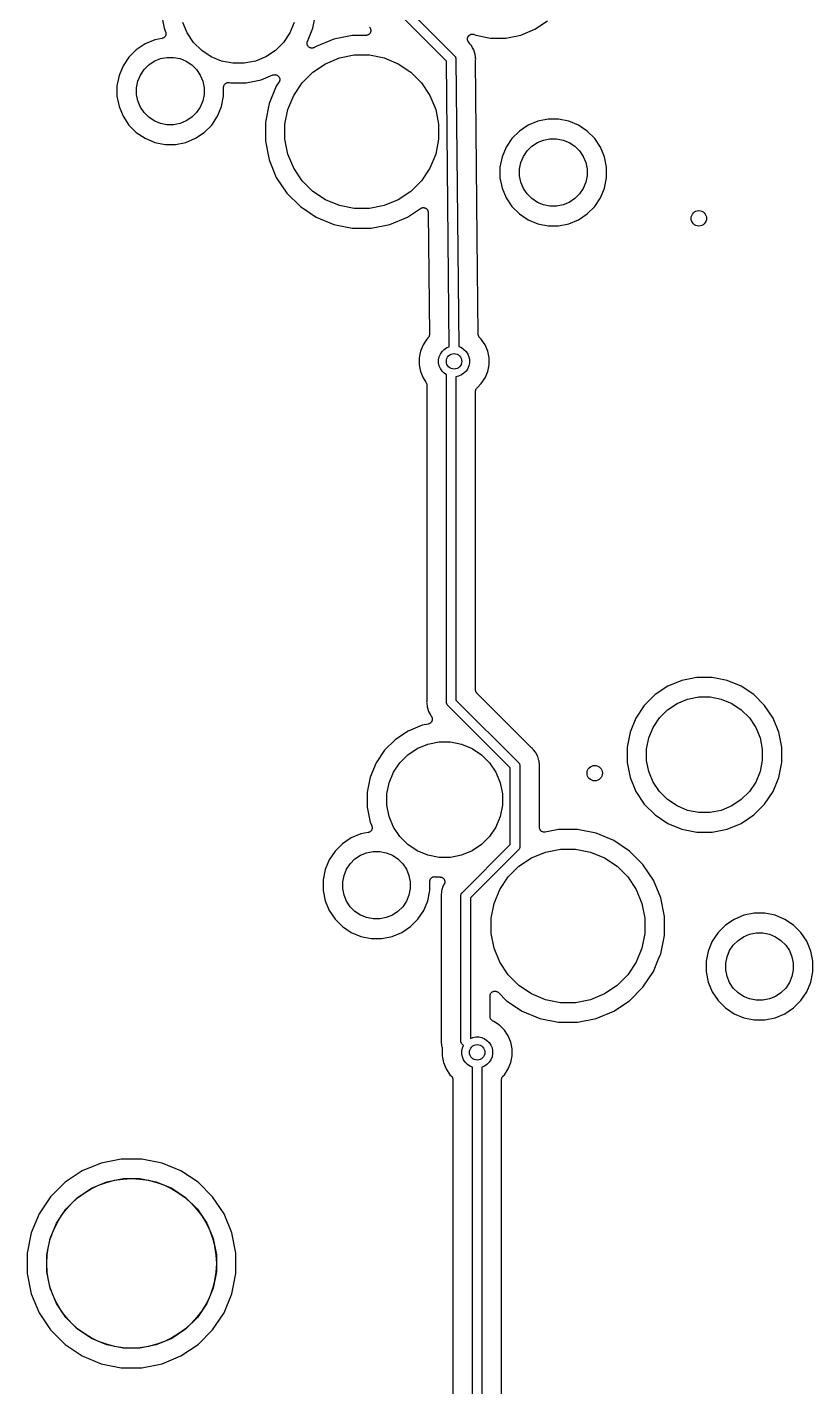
# Model space of a CAD drawing. Extents: x 59 to 2996, y -153 to 1402.
# Drawn here: x 548.74 to 569.12, y 627.76 to 663.05 of the extents above; entities that cross this region are included whole.
import ezdxf

# ---------------------------------------------------------------- set-up
doc = ezdxf.new("R2010")
doc.units = 0
doc.layers.get('0').update_dxf_attribs({"linetype": 'CONTINUOUS'})
doc.layers.add('BLACK', color=7, linetype='CONTINUOUS')

msp = doc.modelspace()

# ---------------------------------------------------------------- linework, layer by layer
at = {"color": 2, "linetype": 'Continuous'}
msp.add_circle((551.449, 630.964), 2.2, dxfattribs=at)
at = {"layer": 'BLACK', "linetype": 'Continuous'}
for points in [[(552.216, 663.412), (552.293, 663.024), (552.332, 662.93), (552.332, 662.929), (552.332, 662.929), (552.332, 662.929), (552.333, 662.928), (552.336, 662.916), (552.339, 662.905), (552.339, 662.905), (552.34, 662.904), (552.341, 662.892), (552.342, 662.88), (552.342, 662.88), (552.342, 662.88), (552.34, 662.868), (552.339, 662.856), (552.339, 662.855), (552.339, 662.855), (552.335, 662.844), (552.332, 662.832), (552.332, 662.832), (552.331, 662.831), (552.326, 662.821), (552.32, 662.81), (552.32, 662.81), (552.32, 662.81), (552.312, 662.8), (552.304, 662.791), (552.304, 662.791), (552.304, 662.791), (552.294, 662.783), (552.285, 662.775), (552.285, 662.775), (552.284, 662.775), (552.274, 662.769), (552.263, 662.764), (552.263, 662.764), (552.262, 662.764), (552.251, 662.76), (552.239, 662.757), (552.05, 662.719), (551.798, 662.615), (551.572, 662.463), (551.379, 662.271), (551.228, 662.044), (551.124, 661.793), (551.071, 661.525), (551.071, 661.253), (551.124, 660.986), (551.228, 660.734), (551.379, 660.508), (551.572, 660.315), (551.798, 660.164), (552.05, 660.059), (552.317, 660.006), (552.59, 660.006), (552.857, 660.059), (553.109, 660.164), (553.335, 660.315), (553.528, 660.508), (553.679, 660.734), (553.783, 660.986), (553.837, 661.253), (553.837, 661.485), (553.837, 661.486), (553.837, 661.486), (553.837, 661.486), (553.837, 661.486), (553.838, 661.498), (553.839, 661.51), (553.839, 661.511), (553.839, 661.511), (553.843, 661.522), (553.846, 661.534), (553.847, 661.534), (553.847, 661.535), (553.853, 661.545), (553.858, 661.556), (553.859, 661.556), (553.859, 661.556), (553.866, 661.565), (553.874, 661.575), (553.874, 661.575), (553.875, 661.575), (553.884, 661.583), (553.893, 661.59), (553.894, 661.591), (553.894, 661.591), (553.905, 661.596), (553.915, 661.602), (553.916, 661.602), (553.916, 661.602), (553.927, 661.606), (553.939, 661.609), (553.939, 661.609), (553.94, 661.609), (553.952, 661.61), (553.964, 661.612), (553.964, 661.612), (553.964, 661.612), (553.976, 661.61), (553.988, 661.609), (554.026, 661.602), (554.422, 661.602), (554.81, 661.679), (555.118, 661.807), (555.12, 661.807), (555.12, 661.807), (555.12, 661.807), (555.12, 661.807), (555.132, 661.811), (555.144, 661.814), (555.144, 661.814), (555.144, 661.814), (555.156, 661.815), (555.168, 661.816), (555.168, 661.816), (555.169, 661.816), (555.181, 661.815), (555.193, 661.814), (555.193, 661.814), (555.193, 661.814), (555.205, 661.81), (555.217, 661.806), (555.217, 661.806), (555.217, 661.806), (555.228, 661.8), (555.238, 661.794), (555.238, 661.794), (555.239, 661.794), (555.248, 661.786), (555.257, 661.779), (555.258, 661.779), (555.258, 661.778), (555.265, 661.769), (555.273, 661.759), (555.273, 661.759), (555.273, 661.759), (555.279, 661.748), (555.285, 661.737), (555.285, 661.737), (555.285, 661.737), (555.288, 661.725), (555.292, 661.714), (555.292, 661.714), (555.292, 661.713), (555.293, 661.701), (555.294, 661.689), (555.294, 661.689), (555.294, 661.689), (555.293, 661.677), (555.292, 661.664), (555.292, 661.664), (555.292, 661.664), (555.288, 661.652), (555.284, 661.641), (555.284, 661.641), (555.284, 661.64), (555.278, 661.629), (555.273, 661.619), (555.205, 661.518), (555.017, 661.063), (554.921, 660.579), (554.921, 660.087), (555.017, 659.603), (555.205, 659.148), (555.479, 658.738), (555.828, 658.39), (556.237, 658.116), (556.693, 657.927), (557.176, 657.831), (557.669, 657.831), (558.152, 657.927), (558.608, 658.116), (558.949, 658.344), (558.949, 658.344), (558.949, 658.344), (558.949, 658.344), (558.95, 658.345), (558.961, 658.35), (558.971, 658.356), (558.972, 658.356), (558.972, 658.356), (558.983, 658.359), (558.994, 658.363), (558.995, 658.363), (558.996, 658.363), (559.008, 658.364), (559.019, 658.365), (559.02, 658.365), (559.021, 658.365), (559.032, 658.364), (559.044, 658.363), (559.045, 658.363), (559.045, 658.363), (559.056, 658.359), (559.067, 658.356), (559.068, 658.355), (559.069, 658.355), (559.079, 658.35), (559.089, 658.344), (559.09, 658.344), (559.091, 658.343), (559.1, 658.336), (559.109, 658.329), (559.109, 658.328), (559.11, 658.327), (559.117, 658.318), (559.124, 658.31), (559.125, 658.309), (559.125, 658.308), (559.131, 658.298), (559.136, 658.288), (559.137, 658.287), (559.137, 658.286), (559.14, 658.275), (559.144, 658.264), (559.144, 658.263), (559.144, 658.262), (559.145, 658.251), (559.146, 658.239), (559.177, 655.073), (559.177, 655.072), (559.175, 655.059), (559.174, 655.047), (559.174, 655.047), (559.174, 655.047), (559.17, 655.035), (559.167, 655.023), (559.167, 655.023), (559.167, 655.023), (559.161, 655.012), (559.155, 655.001), (559.155, 655.001), (559.155, 655.001), (559.147, 654.992), (559.139, 654.982), (559.111, 654.954), (559.012, 654.805), (558.943, 654.64), (558.908, 654.465), (558.908, 654.286), (558.943, 654.11), (559.012, 653.945), (559.087, 653.832), (559.087, 653.832), (559.087, 653.832), (559.087, 653.832), (559.088, 653.831), (559.093, 653.82), (559.099, 653.81), (559.099, 653.809), (559.099, 653.809), (559.103, 653.798), (559.106, 653.786), (559.106, 653.786), (559.106, 653.785), (559.107, 653.773), (559.108, 653.762), (559.108, 645.57), (559.108, 645.569), (559.108, 645.563), (559.108, 645.558), (559.105, 645.533), (559.108, 645.508), (559.108, 645.508), (559.118, 645.409), (559.154, 645.29), (559.213, 645.18), (559.222, 645.168), (559.224, 645.166), (559.227, 645.161), (559.23, 645.157), (559.234, 645.151), (559.237, 645.145), (559.239, 645.14), (559.242, 645.135), (559.244, 645.128), (559.246, 645.122), (559.247, 645.117), (559.249, 645.111), (559.25, 645.104), (559.251, 645.098), (559.251, 645.092), (559.251, 645.086), (559.251, 645.08), (559.251, 645.073), (559.249, 645.067), (559.249, 645.062), (559.247, 645.055), (559.245, 645.049), (559.243, 645.044), (559.241, 645.038), (559.238, 645.032), (559.236, 645.026), (559.232, 645.021), (559.23, 645.016), (559.225, 645.011), (559.222, 645.006), (559.218, 645.002), (559.214, 644.997), (559.209, 644.993), (559.204, 644.988), (559.199, 644.985), (559.195, 644.981), (559.189, 644.978), (559.183, 644.975), (559.178, 644.972), (559.173, 644.97), (559.167, 644.968), (559.161, 644.965), (559.155, 644.964), (559.149, 644.962), (558.988, 644.93), (558.623, 644.779), (558.294, 644.559), (558.014, 644.28), (557.794, 643.951), (557.643, 643.585), (557.566, 643.197), (557.566, 642.802), (557.643, 642.414), (557.682, 642.32), (557.682, 642.319), (557.682, 642.319), (557.682, 642.319), (557.683, 642.318), (557.686, 642.306), (557.689, 642.295), (557.689, 642.295), (557.69, 642.294), (557.691, 642.282), (557.692, 642.27), (557.692, 642.27), (557.692, 642.27), (557.69, 642.258), (557.689, 642.246), (557.689, 642.245), (557.689, 642.245), (557.685, 642.234), (557.682, 642.222), (557.682, 642.222), (557.681, 642.221), (557.676, 642.211), (557.67, 642.2), (557.67, 642.2), (557.67, 642.2), (557.662, 642.191), (557.654, 642.181), (557.654, 642.181), (557.654, 642.181), (557.644, 642.173), (557.635, 642.165), (557.635, 642.165), (557.634, 642.165), (557.624, 642.159), (557.613, 642.154), (557.613, 642.154), (557.612, 642.154), (557.601, 642.15), (557.589, 642.147), (557.4, 642.109), (557.148, 642.005), (556.922, 641.853), (556.729, 641.661), (556.578, 641.434), (556.474, 641.183), (556.42, 640.915), (556.42, 640.643), (556.474, 640.376), (556.578, 640.124), (556.729, 639.898), (556.922, 639.705), (557.148, 639.554), (557.4, 639.449), (557.667, 639.396), (557.94, 639.396), (558.207, 639.449), (558.459, 639.554), (558.685, 639.705), (558.878, 639.898), (559.029, 640.124), (559.133, 640.376), (559.186, 640.643), (559.186, 640.875), (559.187, 640.876), (559.187, 640.876), (559.187, 640.876), (559.187, 640.876), (559.188, 640.888), (559.189, 640.9), (559.189, 640.901), (559.189, 640.901), (559.193, 640.912), (559.196, 640.924), (559.197, 640.924), (559.197, 640.925), (559.203, 640.935), (559.208, 640.946), (559.209, 640.946), (559.209, 640.946), (559.216, 640.955), (559.224, 640.965), (559.224, 640.965), (559.225, 640.965), (559.234, 640.973), (559.243, 640.98), (559.244, 640.981), (559.244, 640.981), (559.255, 640.986), (559.265, 640.992), (559.266, 640.992), (559.266, 640.992), (559.277, 640.996), (559.289, 640.999), (559.289, 640.999), (559.29, 640.999), (559.302, 641), (559.314, 641.002), (559.314, 641.002), (559.314, 641.002), (559.326, 641), (559.338, 640.999), (559.376, 640.992), (559.45, 640.992), (559.452, 640.992), (559.458, 640.991), (559.464, 640.991), (559.47, 640.99), (559.476, 640.989), (559.482, 640.987), (559.488, 640.986), (559.494, 640.983), (559.5, 640.981), (559.505, 640.978), (559.511, 640.976), (559.516, 640.973), (559.522, 640.969), (559.526, 640.966), (559.531, 640.962), (559.536, 640.958), (559.541, 640.953), (559.545, 640.949), (559.549, 640.945), (559.552, 640.939), (559.556, 640.934), (559.559, 640.929), (559.562, 640.924), (559.565, 640.918), (559.568, 640.912), (559.57, 640.907), (559.572, 640.901), (559.573, 640.895), (559.575, 640.888), (559.575, 640.883), (559.577, 640.877), (559.576, 640.87), (559.577, 640.864), (559.576, 640.858), (559.576, 640.852), (559.575, 640.846), (559.574, 640.839), (559.573, 640.833), (559.572, 640.828), (559.569, 640.822), (559.567, 640.815), (559.564, 640.81), (559.562, 640.805), (559.529, 640.742), (559.502, 640.654), (559.502, 640.654), (559.492, 640.623), (559.48, 640.499), (559.483, 640.474), (559.483, 640.472), (559.483, 640.467), (559.483, 640.461), (559.483, 636.777), (559.483, 636.775), (559.483, 636.77), (559.483, 636.765), (559.48, 636.74), (559.483, 636.715), (559.483, 636.715), (559.492, 636.616), (559.503, 636.58), (559.504, 636.579), (559.505, 636.573), (559.506, 636.568), (559.507, 636.561), (559.508, 636.554), (559.508, 636.549), (559.509, 636.543), (559.508, 636.54), (559.508, 636.35), (559.543, 636.175), (559.612, 636.01), (559.711, 635.861), (559.746, 635.826), (559.746, 635.826), (559.746, 635.826), (559.746, 635.826), (559.747, 635.825), (559.755, 635.815), (559.762, 635.806), (559.762, 635.806), (559.763, 635.805), (559.768, 635.795), (559.774, 635.785), (559.774, 635.784), (559.774, 635.783), (559.777, 635.772), (559.781, 635.761), (559.781, 635.76), (559.781, 635.759), (559.782, 635.748), (559.783, 635.736), (559.783, 626.655)], [(557.622, 663.05), (557.629, 663.041), (557.637, 663.031), (557.637, 663.031), (557.637, 663.031), (557.643, 663.02), (557.648, 663.009), (557.648, 663.009), (557.648, 663.009), (557.652, 662.997), (557.655, 662.986), (557.655, 662.985), (557.655, 662.985), (557.656, 662.973), (557.658, 662.961), (557.658, 662.961), (557.658, 662.961), (557.656, 662.948), (557.655, 662.936), (557.655, 662.936), (557.655, 662.936), (557.651, 662.924), (557.648, 662.913), (557.648, 662.912), (557.647, 662.912), (557.642, 662.902), (557.636, 662.891), (557.636, 662.891), (557.636, 662.89), (557.628, 662.881), (557.62, 662.872), (557.62, 662.872), (557.62, 662.871), (557.61, 662.864), (557.601, 662.856), (557.601, 662.856), (557.6, 662.856), (557.59, 662.85), (557.579, 662.844), (557.579, 662.844), (557.579, 662.844), (557.567, 662.841), (557.555, 662.837), (557.555, 662.837), (557.555, 662.837), (557.543, 662.836), (557.531, 662.835), (557.176, 662.835), (556.693, 662.739), (556.237, 662.55), (556.2, 662.525), (556.199, 662.524), (556.199, 662.524), (556.199, 662.524), (556.198, 662.524), (556.187, 662.518), (556.177, 662.513), (556.176, 662.513), (556.176, 662.513), (556.165, 662.509), (556.153, 662.506), (556.153, 662.506), (556.152, 662.506), (556.14, 662.505), (556.128, 662.504), (556.128, 662.504), (556.128, 662.504), (556.116, 662.505), (556.103, 662.506), (556.103, 662.506), (556.103, 662.506), (556.092, 662.51), (556.08, 662.514), (556.08, 662.514), (556.08, 662.514), (556.069, 662.519), (556.058, 662.525), (556.058, 662.526), (556.058, 662.526), (556.049, 662.533), (556.039, 662.541), (556.039, 662.541), (556.039, 662.541), (556.031, 662.551), (556.023, 662.56), (556.023, 662.561), (556.023, 662.561), (556.017, 662.572), (556.012, 662.582), (556.012, 662.583), (556.012, 662.583), (556.008, 662.595), (556.005, 662.606), (556.005, 662.606), (556.005, 662.606), (556.003, 662.619), (556.002, 662.631), (556.002, 662.631), (556.002, 662.631), (556.004, 662.644), (556.005, 662.655), (556.005, 662.656), (556.005, 662.656), (556.008, 662.668), (556.012, 662.679), (556.155, 663.024), (556.232, 663.412)], [(558.574, 663.559), (559.825, 662.308), (559.829, 662.304), (559.834, 662.299), (559.834, 662.299), (559.838, 662.294), (559.845, 662.286), (559.845, 662.285), (559.846, 662.285), (559.851, 662.274), (559.857, 662.264), (559.857, 662.263), (559.857, 662.263), (559.861, 662.252), (559.864, 662.24), (559.864, 662.24), (559.865, 662.239), (559.866, 662.228), (559.866, 662.222), (559.866, 662.221), (559.867, 662.215), (559.866, 662.209), (559.938, 654.758), (560.006, 654.73), (560.071, 654.686), (560.127, 654.63), (560.171, 654.565), (560.201, 654.492), (560.216, 654.414), (560.216, 654.336), (560.201, 654.258), (560.171, 654.186), (560.127, 654.12), (560.071, 654.064), (560.006, 654.021), (559.933, 653.99), (559.866, 653.977), (559.866, 645.585), (561.483, 643.968), (561.488, 643.964), (561.492, 643.96), (561.492, 643.96), (561.503, 643.945), (561.515, 643.924), (561.517, 643.916), (561.522, 643.9), (561.524, 643.882), (561.524, 643.882), (561.524, 643.876), (561.524, 643.869), (561.524, 641.787), (561.524, 641.781), (561.522, 641.757), (561.515, 641.733), (561.503, 641.711), (561.492, 641.697), (561.492, 641.697), (561.488, 641.692), (561.483, 641.689), (560.241, 640.447), (560.241, 636.8), (560.3, 636.824), (560.377, 636.84), (560.456, 636.84), (560.533, 636.824), (560.606, 636.794), (560.671, 636.751), (560.727, 636.695), (560.771, 636.629), (560.801, 636.557), (560.816, 636.479), (560.816, 636.4), (560.801, 636.323), (560.771, 636.25), (560.727, 636.185), (560.671, 636.129), (560.606, 636.085), (560.541, 636.059), (560.541, 626.346)], [(555.666, 663.172), (555.553, 662.899), (555.389, 662.653), (555.18, 662.444), (554.934, 662.28), (554.661, 662.167), (554.372, 662.11), (554.076, 662.11), (553.786, 662.167), (553.513, 662.28), (553.268, 662.444), (553.059, 662.653), (552.895, 662.899), (552.781, 663.172)], [(560.291, 626.392), (560.291, 636.059), (560.227, 636.085), (560.161, 636.129), (560.106, 636.185), (560.062, 636.25), (560.032, 636.323), (560.016, 636.4), (560.016, 636.479), (560.032, 636.557), (560.058, 636.621), (560.032, 636.647), (560.027, 636.651), (560.023, 636.657), (560.012, 636.67), (560, 636.692), (559.999, 636.694), (559.993, 636.715), (559.991, 636.734), (559.991, 636.734), (559.991, 636.74), (559.991, 636.746), (559.991, 640.493), (559.991, 640.499), (559.992, 640.51), (559.993, 640.523), (559.994, 640.528), (560, 640.547), (560.012, 640.568), (560.024, 640.583), (560.024, 640.583), (560.027, 640.588), (560.032, 640.591), (561.274, 641.833), (561.274, 643.824), (559.657, 645.44), (559.653, 645.444), (559.649, 645.449), (559.649, 645.449), (559.637, 645.463), (559.625, 645.485), (559.618, 645.509), (559.616, 645.533), (559.616, 645.539), (559.616, 654.028), (559.561, 654.064), (559.506, 654.12), (559.462, 654.186), (559.432, 654.258), (559.416, 654.336), (559.416, 654.414), (559.432, 654.492), (559.462, 654.565), (559.506, 654.63), (559.561, 654.686), (559.627, 654.73), (559.688, 654.755), (559.617, 662.162), (558.397, 663.382)], [(561.049, 626.377), (561.049, 635.736), (561.049, 635.737), (561.049, 635.737), (561.049, 635.737), (561.049, 635.738), (561.051, 635.75), (561.052, 635.761), (561.052, 635.762), (561.052, 635.763), (561.056, 635.774), (561.059, 635.785), (561.059, 635.786), (561.06, 635.786), (561.065, 635.796), (561.071, 635.807), (561.071, 635.807), (561.071, 635.808), (561.079, 635.817), (561.086, 635.826), (561.122, 635.861), (561.221, 636.01), (561.289, 636.175), (561.324, 636.35), (561.324, 636.529), (561.289, 636.705), (561.221, 636.87), (561.203, 636.897), (561.203, 636.897), (561.122, 637.019), (560.995, 637.145), (560.846, 637.245), (560.828, 637.252), (560.827, 637.253), (560.827, 637.253), (560.827, 637.253), (560.826, 637.253), (560.816, 637.259), (560.805, 637.264), (560.805, 637.265), (560.804, 637.265), (560.795, 637.273), (560.786, 637.28), (560.786, 637.281), (560.785, 637.281), (560.778, 637.29), (560.77, 637.299), (560.77, 637.3), (560.77, 637.3), (560.764, 637.311), (560.759, 637.321), (560.759, 637.322), (560.758, 637.322), (560.755, 637.334), (560.752, 637.345), (560.752, 637.345), (560.751, 637.346), (560.75, 637.358), (560.749, 637.37), (560.749, 637.901), (560.749, 637.903), (560.749, 637.903), (560.749, 637.903), (560.749, 637.903), (560.751, 637.915), (560.752, 637.927), (560.752, 637.928), (560.752, 637.928), (560.756, 637.939), (560.759, 637.951), (560.759, 637.951), (560.76, 637.951), (560.765, 637.962), (560.771, 637.973), (560.771, 637.973), (560.771, 637.973), (560.779, 637.982), (560.787, 637.992), (560.787, 637.992), (560.787, 637.992), (560.797, 638), (560.806, 638.007), (560.807, 638.007), (560.807, 638.008), (560.818, 638.013), (560.828, 638.019), (560.828, 638.019), (560.829, 638.019), (560.84, 638.023), (560.852, 638.026), (560.852, 638.026), (560.852, 638.026), (560.865, 638.027), (560.877, 638.028), (560.877, 638.028), (560.877, 638.028), (560.889, 638.027), (560.901, 638.026), (560.902, 638.026), (560.902, 638.026), (560.914, 638.022), (560.925, 638.019), (560.925, 638.018), (560.925, 638.018), (560.936, 638.013), (560.947, 638.007), (560.947, 638.007), (560.947, 638.007), (560.957, 637.999), (560.966, 637.991), (561.178, 637.78), (561.587, 637.506), (562.043, 637.317), (562.526, 637.221), (563.019, 637.221), (563.502, 637.317), (563.958, 637.506), (564.367, 637.78), (564.716, 638.128), (564.99, 638.538), (565.125, 638.864), (565.125, 638.864), (565.178, 638.993), (565.274, 639.477), (565.274, 639.969), (565.178, 640.453), (564.99, 640.908), (564.716, 641.318), (564.367, 641.666), (563.958, 641.94), (563.502, 642.129), (563.019, 642.225), (562.526, 642.225), (562.184, 642.157), (562.183, 642.157), (562.183, 642.157), (562.183, 642.157), (562.182, 642.156), (562.17, 642.155), (562.158, 642.154), (562.158, 642.154), (562.157, 642.154), (562.145, 642.156), (562.133, 642.157), (562.133, 642.157), (562.133, 642.157), (562.121, 642.161), (562.11, 642.164), (562.109, 642.164), (562.109, 642.165), (562.098, 642.17), (562.088, 642.176), (562.088, 642.176), (562.087, 642.176), (562.078, 642.184), (562.069, 642.192), (562.068, 642.192), (562.068, 642.192), (562.061, 642.202), (562.053, 642.211), (562.053, 642.211), (562.053, 642.212), (562.047, 642.222), (562.041, 642.233), (562.041, 642.233), (562.041, 642.234), (562.038, 642.245), (562.034, 642.257), (562.034, 642.257), (562.034, 642.257), (562.033, 642.269), (562.032, 642.281), (562.032, 643.838), (562.032, 643.84), (562.032, 643.845), (562.032, 643.851), (562.035, 643.876), (562.032, 643.9), (562.032, 643.901), (562.023, 644), (562.017, 644.018), (561.986, 644.119), (561.936, 644.214), (561.936, 644.214), (561.928, 644.229), (561.875, 644.294), (561.875, 644.294), (561.864, 644.306), (561.864, 644.306), (561.849, 644.325), (561.829, 644.341), (561.828, 644.342), (561.824, 644.346), (561.82, 644.35), (560.412, 645.758), (560.411, 645.758), (560.411, 645.758), (560.411, 645.758), (560.41, 645.759), (560.403, 645.768), (560.396, 645.778), (560.395, 645.778), (560.395, 645.779), (560.389, 645.789), (560.384, 645.799), (560.384, 645.8), (560.383, 645.801), (560.38, 645.812), (560.377, 645.823), (560.377, 645.824), (560.377, 645.824), (560.376, 645.836), (560.374, 645.848), (560.374, 653.596), (560.374, 653.597), (560.374, 653.597), (560.374, 653.597), (560.374, 653.598), (560.376, 653.61), (560.377, 653.621), (560.377, 653.622), (560.377, 653.623), (560.381, 653.634), (560.384, 653.645), (560.384, 653.646), (560.385, 653.646), (560.39, 653.657), (560.396, 653.667), (560.396, 653.668), (560.397, 653.668), (560.404, 653.677), (560.412, 653.686), (560.522, 653.796), (560.621, 653.945), (560.689, 654.11), (560.724, 654.286), (560.724, 654.465), (560.689, 654.64), (560.621, 654.805), (560.522, 654.954), (560.48, 654.996), (560.479, 654.997), (560.472, 655.006), (560.465, 655.014), (560.464, 655.015), (560.463, 655.016), (560.458, 655.026), (560.453, 655.036), (560.452, 655.037), (560.452, 655.038), (560.449, 655.049), (560.445, 655.06), (560.445, 655.061), (560.445, 655.062), (560.444, 655.073), (560.443, 655.084), (560.419, 657.576), (560.401, 659.424), (560.375, 662.18), (560.375, 662.182), (560.375, 662.188), (560.375, 662.193), (560.377, 662.215), (560.375, 662.243), (560.374, 662.245), (560.375, 662.248), (560.371, 662.279), (560.371, 662.28), (560.371, 662.28), (560.365, 662.342), (560.346, 662.401), (560.346, 662.402), (560.346, 662.402), (560.328, 662.461), (560.299, 662.515), (560.298, 662.516), (560.298, 662.516), (560.269, 662.571), (560.229, 662.618), (560.228, 662.619), (560.228, 662.619), (560.208, 662.645), (560.205, 662.647), (560.195, 662.659), (560.194, 662.661), (560.19, 662.666), (560.186, 662.672), (560.183, 662.677), (560.18, 662.681), (560.177, 662.688), (560.174, 662.694), (560.173, 662.699), (560.17, 662.704), (560.169, 662.711), (560.167, 662.717), (560.167, 662.723), (560.166, 662.729), (560.166, 662.735), (560.165, 662.742), (560.166, 662.748), (560.166, 662.753), (560.167, 662.76), (560.168, 662.767), (560.169, 662.772), (560.171, 662.778), (560.173, 662.784), (560.175, 662.79), (560.178, 662.795), (560.18, 662.801), (560.184, 662.806), (560.187, 662.812), (560.191, 662.817), (560.194, 662.821), (560.198, 662.826), (560.203, 662.831), (560.207, 662.835), (560.211, 662.839), (560.217, 662.843), (560.222, 662.847), (560.227, 662.85), (560.232, 662.853), (560.238, 662.855), (560.244, 662.858), (560.249, 662.86), (560.255, 662.862), (560.261, 662.864), (560.268, 662.866), (560.273, 662.866), (560.279, 662.867), (560.286, 662.867), (560.292, 662.868), (560.298, 662.867), (560.304, 662.867), (560.31, 662.866), (560.317, 662.865), (560.322, 662.864), (560.328, 662.863), (560.334, 662.86), (560.341, 662.858), (560.377, 662.843), (560.765, 662.766), (561.161, 662.766), (561.549, 662.843), (561.914, 662.994), (562.243, 663.214)]]:
    msp.add_lwpolyline(points, dxfattribs=at)
for points in [[(552.868, 662.165), (553.011, 662.069), (553.133, 661.947), (553.229, 661.804), (553.295, 661.644), (553.329, 661.475), (553.329, 661.303), (553.295, 661.134), (553.229, 660.975), (553.133, 660.831), (553.011, 660.709), (552.868, 660.614), (552.709, 660.548), (552.54, 660.514), (552.367, 660.514), (552.198, 660.548), (552.039, 660.614), (551.896, 660.709), (551.774, 660.831), (551.678, 660.975), (551.612, 661.134), (551.579, 661.303), (551.579, 661.475), (551.612, 661.644), (551.678, 661.804), (551.774, 661.947), (551.896, 662.069), (552.039, 662.165), (552.198, 662.231), (552.367, 662.264), (552.54, 662.264), (552.709, 662.231)], [(558.367, 662.1), (558.694, 661.882), (558.971, 661.604), (559.189, 661.277), (559.34, 660.915), (559.416, 660.529), (559.416, 660.137), (559.34, 659.751), (559.189, 659.388), (558.971, 659.062), (558.694, 658.784), (558.367, 658.566), (558.004, 658.416), (557.619, 658.339), (557.226, 658.339), (556.841, 658.416), (556.478, 658.566), (556.151, 658.784), (555.874, 659.062), (555.656, 659.388), (555.505, 659.751), (555.429, 660.137), (555.429, 660.529), (555.505, 660.915), (555.656, 661.277), (555.874, 661.604), (556.151, 661.882), (556.478, 662.1), (556.841, 662.25), (557.226, 662.327), (557.619, 662.327), (558.004, 662.25)], [(561.988, 660.607), (561.736, 660.502), (561.51, 660.351), (561.317, 660.158), (561.166, 659.932), (561.062, 659.68), (561.008, 659.413), (561.008, 659.141), (561.062, 658.873), (561.166, 658.622), (561.317, 658.395), (561.51, 658.203), (561.736, 658.051), (561.988, 657.947), (562.255, 657.894), (562.528, 657.894), (562.795, 657.947), (563.047, 658.051), (563.273, 658.203), (563.466, 658.395), (563.617, 658.622), (563.721, 658.873), (563.774, 659.141), (563.774, 659.413), (563.721, 659.68), (563.617, 659.932), (563.466, 660.158), (563.273, 660.351), (563.047, 660.502), (562.795, 660.607), (562.528, 660.66), (562.255, 660.66)], [(562.806, 660.052), (562.949, 659.956), (563.071, 659.835), (563.167, 659.691), (563.233, 659.532), (563.266, 659.363), (563.266, 659.191), (563.233, 659.022), (563.167, 658.862), (563.071, 658.719), (562.949, 658.597), (562.806, 658.501), (562.647, 658.435), (562.478, 658.402), (562.305, 658.402), (562.136, 658.435), (561.977, 658.501), (561.834, 658.597), (561.712, 658.719), (561.616, 658.862), (561.55, 659.022), (561.516, 659.191), (561.516, 659.363), (561.55, 659.532), (561.616, 659.691), (561.712, 659.835), (561.834, 659.956), (561.977, 660.052), (562.136, 660.118), (562.305, 660.152), (562.478, 660.152), (562.647, 660.118)], [(565.727, 646.095), (565.362, 645.943), (565.033, 645.724), (564.753, 645.444), (564.534, 645.115), (564.382, 644.75), (564.305, 644.362), (564.305, 643.966), (564.382, 643.578), (564.534, 643.213), (564.753, 642.884), (565.033, 642.604), (565.362, 642.384), (565.727, 642.233), (566.115, 642.156), (566.511, 642.156), (566.899, 642.233), (567.264, 642.384), (567.593, 642.604), (567.873, 642.884), (568.093, 643.213), (568.244, 643.578), (568.321, 643.966), (568.321, 644.362), (568.244, 644.75), (568.093, 645.115), (567.873, 645.444), (567.593, 645.724), (567.264, 645.943), (566.899, 646.095), (566.511, 646.172), (566.115, 646.172)], [(567.024, 645.493), (567.269, 645.329), (567.478, 645.12), (567.642, 644.874), (567.756, 644.601), (567.813, 644.312), (567.813, 644.016), (567.756, 643.726), (567.642, 643.453), (567.478, 643.208), (567.269, 642.999), (567.024, 642.835), (566.751, 642.721), (566.461, 642.664), (566.165, 642.664), (565.876, 642.721), (565.603, 642.835), (565.357, 642.999), (565.148, 643.208), (564.984, 643.453), (564.871, 643.726), (564.813, 644.016), (564.813, 644.312), (564.871, 644.601), (564.984, 644.874), (565.148, 645.12), (565.357, 645.329), (565.603, 645.493), (565.876, 645.606), (566.165, 645.664), (566.461, 645.664), (566.751, 645.606)], [(560.284, 644.329), (560.53, 644.165), (560.739, 643.956), (560.903, 643.71), (561.016, 643.437), (561.074, 643.147), (561.074, 642.852), (561.016, 642.562), (560.903, 642.289), (560.739, 642.043), (560.53, 641.834), (560.284, 641.67), (560.011, 641.557), (559.722, 641.5), (559.426, 641.5), (559.136, 641.557), (558.863, 641.67), (558.618, 641.834), (558.409, 642.043), (558.245, 642.289), (558.131, 642.562), (558.074, 642.852), (558.074, 643.147), (558.131, 643.437), (558.245, 643.71), (558.409, 643.956), (558.618, 644.165), (558.863, 644.329), (559.136, 644.442), (559.426, 644.5), (559.722, 644.5), (560.011, 644.442)], [(558.218, 641.555), (558.361, 641.459), (558.483, 641.337), (558.579, 641.194), (558.645, 641.034), (558.678, 640.865), (558.678, 640.693), (558.645, 640.524), (558.579, 640.365), (558.483, 640.221), (558.361, 640.099), (558.218, 640.004), (558.059, 639.938), (557.89, 639.904), (557.717, 639.904), (557.548, 639.938), (557.389, 640.004), (557.246, 640.099), (557.124, 640.221), (557.028, 640.365), (556.962, 640.524), (556.928, 640.693), (556.928, 640.865), (556.962, 641.034), (557.028, 641.194), (557.124, 641.337), (557.246, 641.459), (557.389, 641.555), (557.548, 641.621), (557.717, 641.654), (557.89, 641.654), (558.059, 641.621)], [(563.717, 641.49), (564.044, 641.272), (564.321, 640.994), (564.539, 640.667), (564.69, 640.305), (564.766, 639.919), (564.766, 639.527), (564.69, 639.141), (564.539, 638.778), (564.321, 638.452), (564.044, 638.174), (563.717, 637.956), (563.354, 637.806), (562.969, 637.729), (562.576, 637.729), (562.191, 637.806), (561.828, 637.956), (561.501, 638.174), (561.224, 638.452), (561.006, 638.778), (560.855, 639.141), (560.779, 639.527), (560.779, 639.919), (560.855, 640.305), (561.006, 640.667), (561.224, 640.994), (561.501, 641.272), (561.828, 641.49), (562.191, 641.64), (562.576, 641.717), (562.969, 641.717), (563.354, 641.64)], [(567.338, 639.997), (567.086, 639.892), (566.86, 639.741), (566.667, 639.548), (566.516, 639.322), (566.412, 639.07), (566.358, 638.803), (566.358, 638.531), (566.412, 638.263), (566.516, 638.012), (566.667, 637.785), (566.86, 637.593), (567.086, 637.441), (567.338, 637.337), (567.605, 637.284), (567.878, 637.284), (568.145, 637.337), (568.397, 637.441), (568.623, 637.593), (568.816, 637.785), (568.967, 638.012), (569.071, 638.263), (569.124, 638.531), (569.124, 638.803), (569.071, 639.07), (568.967, 639.322), (568.816, 639.548), (568.623, 639.741), (568.397, 639.892), (568.145, 639.997), (567.878, 640.05), (567.605, 640.05)], [(568.156, 639.442), (568.299, 639.346), (568.421, 639.225), (568.517, 639.081), (568.583, 638.922), (568.616, 638.753), (568.616, 638.581), (568.583, 638.412), (568.517, 638.252), (568.421, 638.109), (568.299, 637.987), (568.156, 637.891), (567.997, 637.825), (567.828, 637.792), (567.655, 637.792), (567.486, 637.825), (567.327, 637.891), (567.184, 637.987), (567.062, 638.109), (566.966, 638.252), (566.9, 638.412), (566.866, 638.581), (566.866, 638.753), (566.9, 638.922), (566.966, 639.081), (567.062, 639.225), (567.184, 639.346), (567.327, 639.442), (567.486, 639.508), (567.655, 639.542), (567.828, 639.542), (567.997, 639.508)], [(550.659, 633.568), (550.166, 633.364), (549.722, 633.068), (549.345, 632.69), (549.049, 632.247), (548.845, 631.754), (548.741, 631.231), (548.741, 630.697), (548.845, 630.174), (549.049, 629.681), (549.345, 629.238), (549.722, 628.861), (550.166, 628.564), (550.659, 628.36), (551.182, 628.256), (551.715, 628.256), (552.239, 628.36), (552.731, 628.564), (553.175, 628.861), (553.552, 629.238), (553.849, 629.681), (554.053, 630.174), (554.157, 630.697), (554.157, 631.231), (554.053, 631.754), (553.849, 632.247), (553.552, 632.69), (553.175, 633.068), (552.731, 633.364), (552.239, 633.568), (551.715, 633.672), (551.182, 633.672)], [(552.491, 632.914), (552.851, 632.673), (553.158, 632.367), (553.398, 632.006), (553.564, 631.606), (553.649, 631.181), (553.649, 630.748), (553.564, 630.322), (553.398, 629.922), (553.158, 629.562), (552.851, 629.255), (552.491, 629.015), (552.09, 628.849), (551.665, 628.764), (551.232, 628.764), (550.807, 628.849), (550.407, 629.015), (550.046, 629.255), (549.74, 629.562), (549.499, 629.922), (549.333, 630.322), (549.249, 630.748), (549.249, 631.181), (549.333, 631.606), (549.499, 632.006), (549.74, 632.367), (550.046, 632.673), (550.407, 632.914), (550.807, 633.08), (551.232, 633.164), (551.665, 633.164), (552.09, 633.08)]]:
    msp.add_lwpolyline(points, close=True, dxfattribs=at)
at = {"layer": 'BLACK'}
for centre in [(566.166, 658.086), (559.816, 654.375), (563.466, 643.686), (560.416, 636.44)]:
    msp.add_circle(centre, 0.2, dxfattribs=at)

doc.saveas('drawing.dxf')
